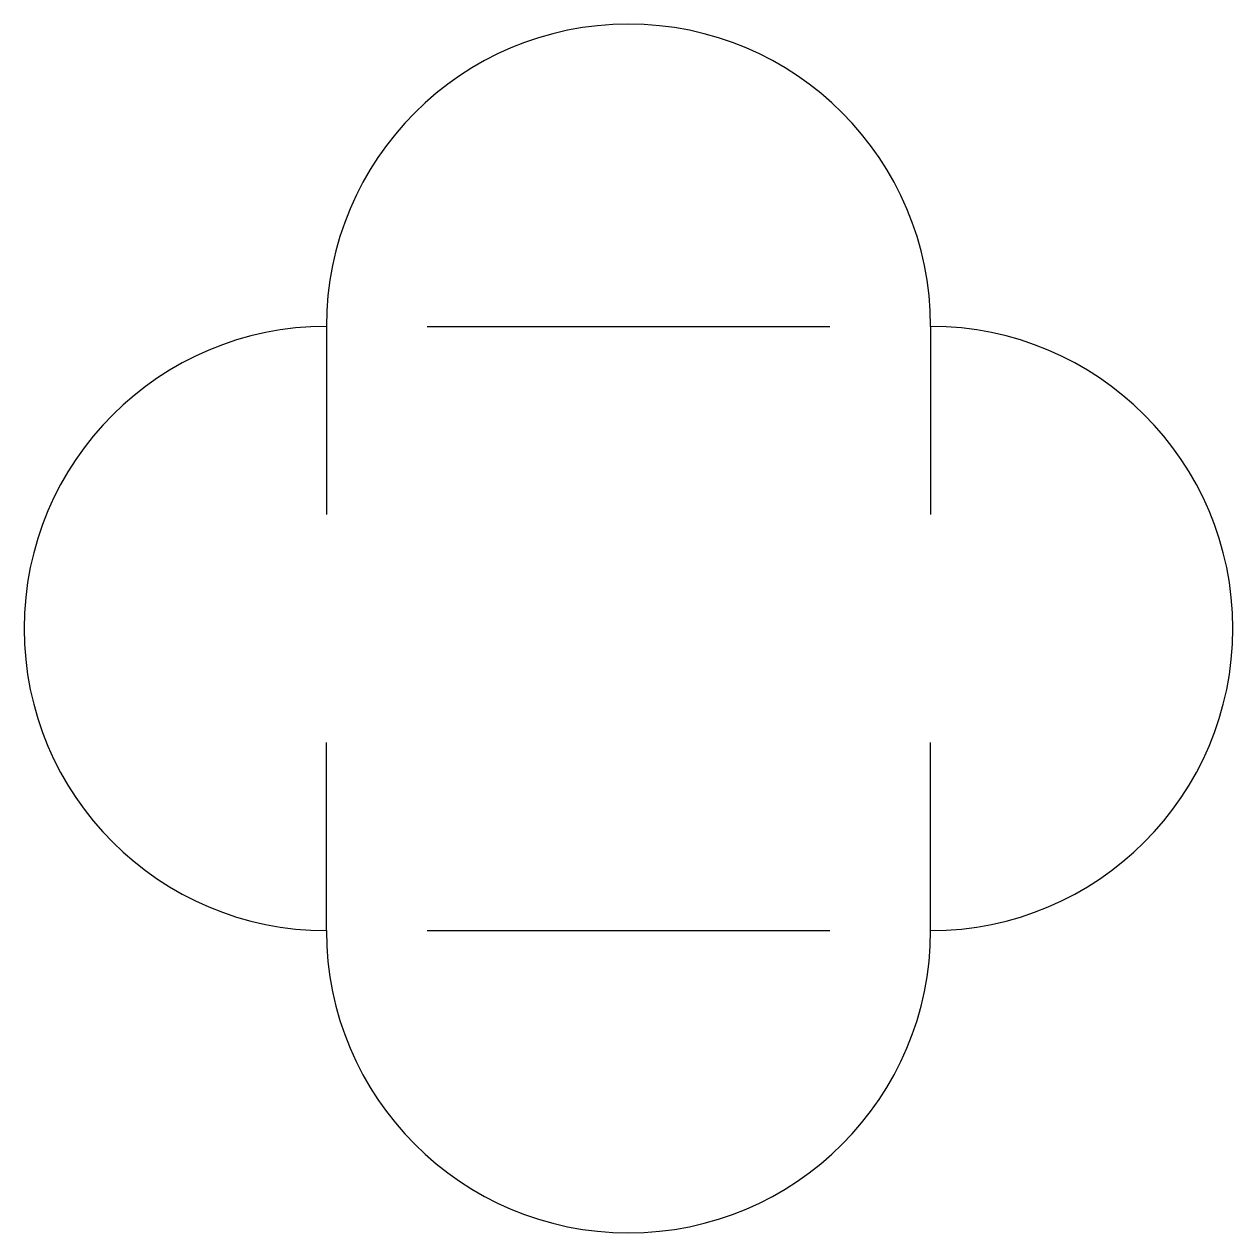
# Model space of a CAD drawing. Header units: millimetres. Extents: x 0 to 90, y 0 to 90.
import ezdxf

# ---------------------------------------------------------------- set-up
doc = ezdxf.new("R2010")
doc.units = ezdxf.units.MM
doc.layers.add('CUT', color=7, linetype='Continuous')
doc.layers.add('SLIT', color=1, linetype='Continuous')

msp = doc.modelspace()

# ---------------------------------------------------------------- linework, layer by layer
at = {"layer": 'CUT'}
for centre, start, end in [((45, 67.5), 0, 180), ((22.5, 45), 90, 270), ((67.5, 45), 270, 90), ((45, 22.5), 180, 360)]:
    msp.add_arc(centre, 22.5, start, end, dxfattribs=at)
at = {"layer": 'SLIT'}
for p, q in [((22.5, 67.5), (22.5, 53.5)), ((30, 67.5), (60, 67.5)), ((67.5, 67.5), (67.5, 53.5)), ((22.5, 22.5), (22.5, 36.5)), ((67.5, 22.5), (67.5, 36.5)), ((30, 22.5), (60, 22.5))]:
    msp.add_line(p, q, dxfattribs=at)

doc.saveas('drawing.dxf')
